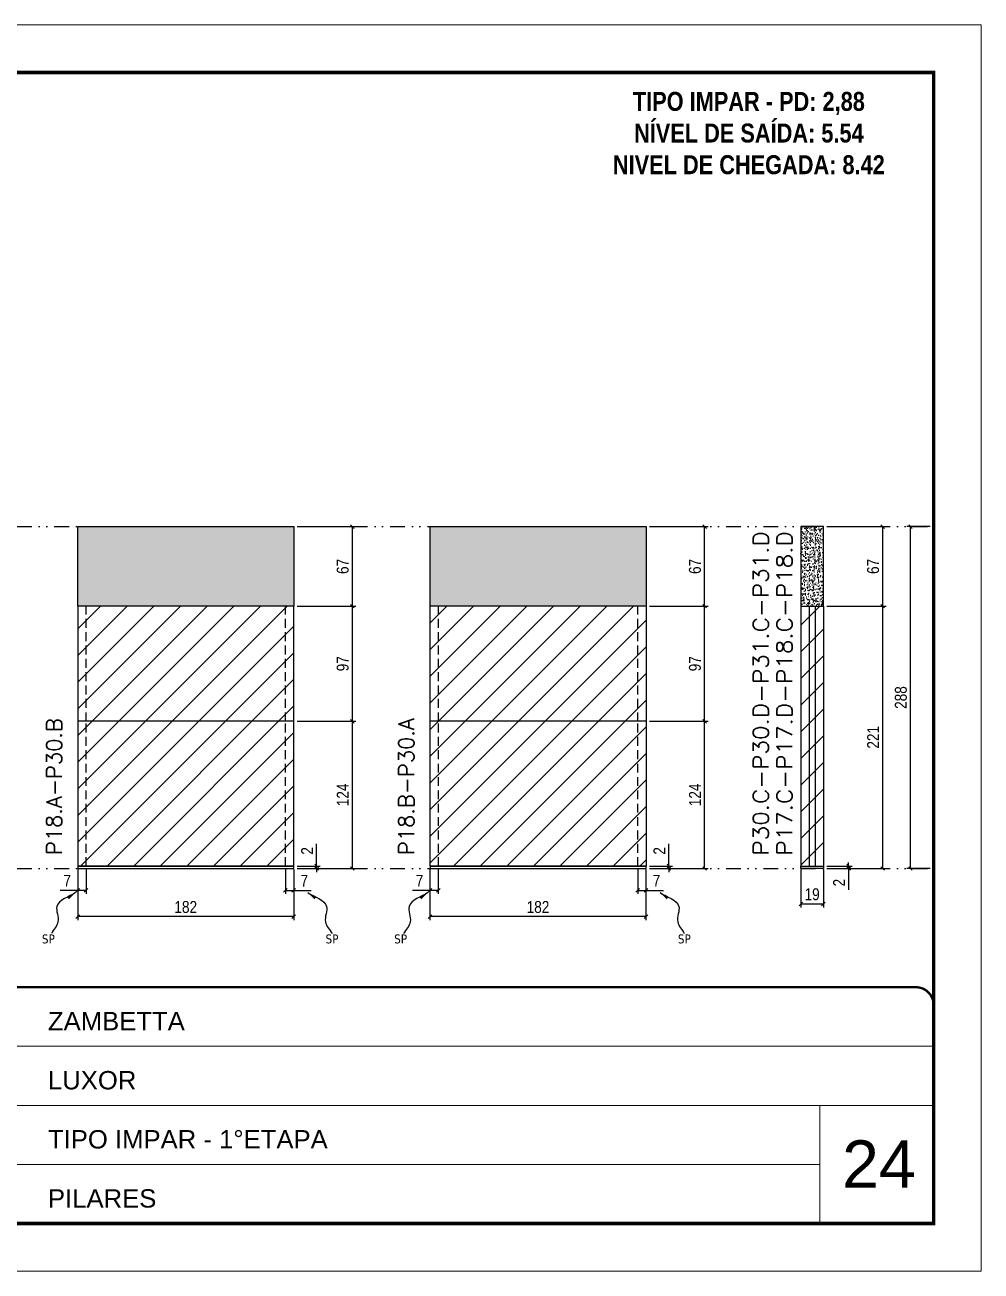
# Model space of a CAD drawing. Extents: x 14400 to 24104, y -21631 to 6985.
# Drawn here: x 19861 to 20667, y 192 to 1242 of the extents above; entities that cross this region are included whole.
import ezdxf

# ---------------------------------------------------------------- set-up
doc = ezdxf.new("R2010")
doc.units = 0
for name, pattern in [('CONTINUO', [0]), ('DASHED', [0.75, 0.5, -0.25]), ('DIVIDE2', [0.625, 0.25, -0.125, 0, -0.125, 0, -0.125]), ('HIDDEN', [0.375, 0.25, -0.125])]:
    doc.linetypes.add(name, pattern=pattern)
for name, color, linetype, lineweight in [('CARIMBO', 255, 'Continuous', 9), ('Folhas', 255, 'Continuous', 9), ('Hachura', 251, 'Continuous', 9), ('SARRAFO DE PRESSAO', 251, 'DASHED', 9), ('Texto Seção', 7, 'Continuous', 15)]:
    doc.layers.add(name, color=color, linetype=linetype, lineweight=lineweight)
for name, color, linetype in [('COTA', 241, 'Continuous'), ('NOMENCLATURA', 7, 'Continuous'), ('Nível', 160, 'Continuous'), ('Painéis', 200, 'Continuous'), ('SARR_2.2x7', 40, 'Continuous'), ('Sarrafo de Pressão', 42, 'HIDDEN'), ('texto', 7, 'Continuous')]:
    doc.layers.add(name, color=color, linetype=linetype)
doc.styles.add('ARIAL', font='arial.ttf')
doc.styles.add('COTA TECNICA', font='techl___.ttf', dxfattribs={"height": 10})
doc.styles.add('COTA TECNICA-50', font='techl___.ttf', dxfattribs={"height": 10})
doc.styles.add('REGUA-120', font='ROMANS.shx', dxfattribs={"height": 15})
doc.styles.add('ROMANC', font='techb___.ttf', dxfattribs={"height": 2.5})
doc.styles.get("Standard").update_dxf_attribs({"font": 'arial.ttf'})
doc.dimstyles.new('COTA PAINEL-50', dxfattribs={"dimtxt": 10, "dimasz": 3, "dimexe": 3, "dimexo": 3, "dimgap": 3, "dimtad": 1, "dimdec": 1, "dimzin": 12, "dimdsep": 46, "dimtxsty": 'COTA TECNICA-50', "dimblk1": 'OBLIQUE', "dimblk2": 'OBLIQUE', "dimsah": 1, "dimcen": 0.9, "dimclrd": 4, "dimclre": 4, "dimclrt": 240, "dimadec": 1, "dimazin": 3, "dimtfac": 1, "dimtdec": 1, "dimtmove": 0, "dimatfit": 3, "dimfxl": 1, "dimtolj": 1, "dimtzin": 12, "dimarcsym": 0})
doc.dimstyles.new('PAINEL', dxfattribs={"dimtxt": 10, "dimasz": 3, "dimexe": 3, "dimexo": 3, "dimgap": 3, "dimtad": 1, "dimdec": 1, "dimzin": 12, "dimdsep": 46, "dimtxsty": 'COTA TECNICA', "dimblk1": 'OBLIQUE', "dimblk2": 'OBLIQUE', "dimsah": 1, "dimcen": 0.9, "dimclrd": 4, "dimclre": 4, "dimclrt": 240, "dimadec": 1, "dimazin": 3, "dimtfac": 1, "dimtdec": 1, "dimtmove": 0, "dimatfit": 3, "dimfxl": 1, "dimtolj": 1, "dimtzin": 12, "dimarcsym": 0})
doc.dimstyles.get("Standard").update_dxf_attribs({"dimtxt": 0.18, "dimasz": 0.18, "dimexe": 0.18, "dimexo": 0.0625, "dimgap": 0.09, "dimtad": 0, "dimtih": 1, "dimtoh": 1, "dimdec": 4, "dimzin": 0, "dimdsep": 46, "dimtxsty": 'Standard', "dimcen": 0.09, "dimadec": 0, "dimazin": 0, "dimtfac": 1, "dimtdec": 4, "dimtofl": 0, "dimtmove": 0, "dimatfit": 3, "dimfxl": 1, "dimtolj": 1, "dimtzin": 0, "dimarcsym": 0})

# ---------------------------------------------------------------- blocks, each defined once
blk = doc.blocks.new('9999999999')
at = {"color": 30, "linetype": 'CONTINUO'}
for p, q in [((98564.6, 34379.6), (99584, 34379.6)), ((98564.6, 34329.8), (99488, 34329.8)), ((99584, 34329.8), (99488, 34329.8)), ((99488, 34329.8), (99488, 34230.2)), ((98564.6, 34280), (99488, 34280))]:
    blk.add_line(p, q, dxfattribs=at)
at = {"color": 30, "linetype": 'CONTINUO', "const_width": 2}
blk.add_lwpolyline([(99584, 34230.2), (99584, 34414.4, 0.414214), (99569, 34429.4), (98229, 34429.4, 0.414214), (98214, 34414.4), (98214, 34245.2, 0.414214), (98229, 34230.2), (99584, 34230.2)], format="xyb", dxfattribs=at)
at = {"layer": 'Folhas'}
blk.add_lwpolyline([(98139, 34190.2), (99624, 34190.2), (99624, 35240.2), (98139, 35240.2)], close=True, dxfattribs=at)
at = {"layer": 'Folhas', "color": 30, "const_width": 3}
blk.add_lwpolyline([(98214, 34230.2), (99584, 34230.2), (99584, 35200.2), (98214, 35200.2)], close=True, dxfattribs=at)
at = {"color": 7, "linetype": 'Continuous', "ltscale": 5, "style": 'ARIAL'}
for s, height, p in [('ZAMBETTA', 15.48, (98837.7, 34393.1)), ('LUXOR', 15.48, (98837.7, 34343.3)), ('TIPO IMPAR - 1°ETAPA', 15.483, (98837.7, 34293.5)), ('PILARES', 15.48, (98837.7, 34243.7))]:
    blk.add_text(s, height=height, dxfattribs=at).set_placement(p)
blk = doc.blocks.new('_Oblique')
at = {"color": 0, "linetype": 'ByBlock', "lineweight": -2}
blk.add_line((-0.5, -0.5), (0.5, 0.5), dxfattribs=at)
blk = doc.blocks.new('*D1098')
at = {"layer": 'COTA', "color": 4, "lineweight": -2, "transparency": 16777216}
for p, q in [((20515.1, 530.1), (20515.1, 498.2)), ((20534.1, 530.1), (20534.1, 498.2)), ((20515.1, 501.2), (20534.1, 501.2))]:
    blk.add_line(p, q, dxfattribs=at)
at = {"layer": 'Defpoints', "color": 0, "transparency": 16777216}
for p in [(20515.1, 533.1), (20534.1, 533.1), (20534.1, 501.2)]:
    blk.add_point(p, dxfattribs=at)
at = {"layer": 'COTA', "color": 4, "lineweight": -2, "transparency": 16777216, "xscale": 3, "yscale": 3, "zscale": 3, "rotation": 180}
blk.add_blockref('_Oblique', (20515.1, 501.2), dxfattribs=at)
at = {"layer": 'COTA', "color": 4, "lineweight": -2, "transparency": 16777216, "xscale": 3, "yscale": 3, "zscale": 3}
blk.add_blockref('_Oblique', (20534.1, 501.2), dxfattribs=at)
at = {"layer": 'COTA', "color": 240, "transparency": 16777216, "insert": (20524.6, 509.3), "char_height": 10, "attachment_point": 5, "style": 'COTA TECNICA'}
blk.add_mtext('\\A1;19', dxfattribs=at)
blk = doc.blocks.new('*D1099')
at = {"layer": 'COTA', "color": 4, "lineweight": -2, "transparency": 16777216}
for p, q in [((20555.3, 533.1), (20555.3, 536.1)), ((20537.1, 533.1), (20558.3, 533.1)), ((20537.1, 531.1), (20558.3, 531.1)), ((20555.3, 533.1), (20555.3, 531.1)), ((20555.3, 531.1), (20555.3, 513))]:
    blk.add_line(p, q, dxfattribs=at)
at = {"layer": 'Defpoints', "color": 0, "transparency": 16777216}
for p in [(20534.1, 533.1), (20534.1, 531.1), (20555.3, 533.1)]:
    blk.add_point(p, dxfattribs=at)
at = {"layer": 'COTA', "color": 4, "lineweight": -2, "transparency": 16777216, "xscale": 3, "yscale": 3, "zscale": 3}
for p, rotation in [((20555.3, 533.1), 270), ((20555.3, 531.1), 90)]:
    blk.add_blockref('_Oblique', p, dxfattribs=dict(at, rotation=rotation))
at = {"layer": 'COTA', "color": 240, "transparency": 16777216, "insert": (20547.3, 519.1), "char_height": 10, "attachment_point": 5, "rotation": 90, "style": 'COTA TECNICA-50'}
blk.add_mtext('\\A1;2', dxfattribs=at)
blk = doc.blocks.new('*D1100')
at = {"layer": 'COTA', "color": 4, "lineweight": -2, "transparency": 16777216}
for p, q in [((20537.1, 752.1), (20587.1, 752.1)), ((20584.1, 531.1), (20584.1, 752.1)), ((20537.1, 531.1), (20587.1, 531.1))]:
    blk.add_line(p, q, dxfattribs=at)
at = {"layer": 'Defpoints', "color": 0, "transparency": 16777216}
for p in [(20534.1, 752.1), (20584.1, 752.1), (20534.1, 531.1)]:
    blk.add_point(p, dxfattribs=at)
at = {"layer": 'COTA', "color": 4, "lineweight": -2, "transparency": 16777216, "xscale": 3, "yscale": 3, "zscale": 3}
for p, rotation in [((20584.1, 752.1), 90), ((20584.1, 531.1), 270)]:
    blk.add_blockref('_Oblique', p, dxfattribs=dict(at, rotation=rotation))
at = {"layer": 'COTA', "color": 240, "transparency": 16777216, "insert": (20576, 641.6), "char_height": 10, "attachment_point": 5, "rotation": 90, "style": 'COTA TECNICA-50'}
blk.add_mtext('\\A1;221', dxfattribs=at)
blk = doc.blocks.new('*D1107')
at = {"layer": 'COTA', "color": 4, "lineweight": -2, "transparency": 16777216}
for p, q in [((20537.1, 819.1), (20587.1, 819.1)), ((20584.1, 752.1), (20584.1, 819.1)), ((20537.1, 752.1), (20587.1, 752.1))]:
    blk.add_line(p, q, dxfattribs=at)
at = {"layer": 'Defpoints', "color": 0, "transparency": 16777216}
for p in [(20534.1, 819.1), (20584.1, 819.1), (20534.1, 752.1)]:
    blk.add_point(p, dxfattribs=at)
at = {"layer": 'COTA', "color": 4, "lineweight": -2, "transparency": 16777216, "xscale": 3, "yscale": 3, "zscale": 3}
for p, rotation in [((20584.1, 819.1), 90), ((20584.1, 752.1), 270)]:
    blk.add_blockref('_Oblique', p, dxfattribs=dict(at, rotation=rotation))
at = {"layer": 'COTA', "color": 240, "transparency": 16777216, "insert": (20576, 785.6), "char_height": 10, "attachment_point": 5, "rotation": 90, "style": 'COTA TECNICA'}
blk.add_mtext('\\A1;67', dxfattribs=at)
blk = doc.blocks.new('*D1108')
at = {"layer": 'COTA', "color": 4, "lineweight": -2, "transparency": 16777216}
for p, q in [((20202.6, 530.1), (20202.6, 487.5)), ((20384.6, 530.1), (20384.6, 487.5)), ((20384.6, 490.5), (20202.6, 490.5))]:
    blk.add_line(p, q, dxfattribs=at)
at = {"layer": 'Defpoints', "color": 0, "transparency": 16777216}
for p in [(20202.6, 533.1), (20384.6, 533.1), (20202.6, 490.5)]:
    blk.add_point(p, dxfattribs=at)
at = {"layer": 'COTA', "color": 4, "lineweight": -2, "transparency": 16777216, "xscale": 3, "yscale": 3, "zscale": 3, "rotation": 180}
blk.add_blockref('_Oblique', (20202.6, 490.5), dxfattribs=at)
at = {"layer": 'COTA', "color": 4, "lineweight": -2, "transparency": 16777216, "xscale": 3, "yscale": 3, "zscale": 3}
blk.add_blockref('_Oblique', (20384.6, 490.5), dxfattribs=at)
at = {"layer": 'COTA', "color": 240, "transparency": 16777216, "insert": (20293.6, 498.6), "char_height": 10, "attachment_point": 5, "style": 'COTA TECNICA'}
blk.add_mtext('\\A1;182', dxfattribs=at)
blk = doc.blocks.new('*D1109')
at = {"layer": 'COTA', "color": 4, "lineweight": -2, "transparency": 16777216}
for p, q in [((20377.6, 530.1), (20377.6, 509.6)), ((20384.6, 528.1), (20384.6, 509.6)), ((20377.6, 512.6), (20384.6, 512.6)), ((20384.6, 512.6), (20399.4, 512.6))]:
    blk.add_line(p, q, dxfattribs=at)
at = {"layer": 'Defpoints', "color": 0, "transparency": 16777216}
for p in [(20377.6, 533.1), (20384.6, 531.1), (20384.6, 512.6)]:
    blk.add_point(p, dxfattribs=at)
at = {"layer": 'COTA', "color": 4, "lineweight": -2, "transparency": 16777216, "xscale": 3, "yscale": 3, "zscale": 3, "rotation": 180}
blk.add_blockref('_Oblique', (20377.6, 512.6), dxfattribs=at)
at = {"layer": 'COTA', "color": 4, "lineweight": -2, "transparency": 16777216, "xscale": 3, "yscale": 3, "zscale": 3}
blk.add_blockref('_Oblique', (20384.6, 512.6), dxfattribs=at)
at = {"layer": 'COTA', "color": 240, "transparency": 16777216, "insert": (20393.5, 520.7), "char_height": 10, "attachment_point": 5, "style": 'COTA TECNICA-50'}
blk.add_mtext('\\A1;7', dxfattribs=at)
blk = doc.blocks.new('*D1110')
at = {"layer": 'COTA', "color": 4, "lineweight": -2, "transparency": 16777216}
for p, q in [((20202.6, 528.1), (20202.6, 509.6)), ((20209.6, 530.1), (20209.6, 509.6)), ((20202.6, 512.6), (20187.9, 512.6)), ((20209.6, 512.6), (20202.6, 512.6))]:
    blk.add_line(p, q, dxfattribs=at)
at = {"layer": 'Defpoints', "color": 0, "transparency": 16777216}
for p in [(20202.6, 531.1), (20209.6, 533.1), (20202.6, 512.6)]:
    blk.add_point(p, dxfattribs=at)
at = {"layer": 'COTA', "color": 4, "lineweight": -2, "transparency": 16777216, "xscale": 3, "yscale": 3, "zscale": 3, "rotation": 180}
blk.add_blockref('_Oblique', (20202.6, 512.6), dxfattribs=at)
at = {"layer": 'COTA', "color": 4, "lineweight": -2, "transparency": 16777216, "xscale": 3, "yscale": 3, "zscale": 3}
blk.add_blockref('_Oblique', (20209.6, 512.6), dxfattribs=at)
at = {"layer": 'COTA', "color": 240, "transparency": 16777216, "insert": (20193.8, 520.7), "char_height": 10, "attachment_point": 5, "style": 'COTA TECNICA-50'}
blk.add_mtext('\\A1;7', dxfattribs=at)
blk = doc.blocks.new('*D1112')
at = {"layer": 'COTA', "color": 4, "linetype": 'ByBlock', "lineweight": -2, "transparency": 16777216}
for p, q in [((20387.6, 655.1), (20437, 655.1)), ((20434, 531.1), (20434, 655.1)), ((20387.6, 531.1), (20437, 531.1))]:
    blk.add_line(p, q, dxfattribs=at)
at = {"layer": 'Defpoints', "color": 0, "linetype": 'ByBlock', "transparency": 16777216}
for p in [(20384.6, 655.1), (20434, 655.1), (20384.6, 531.1)]:
    blk.add_point(p, dxfattribs=at)
at = {"layer": 'COTA', "color": 4, "linetype": 'ByBlock', "lineweight": -2, "transparency": 16777216, "xscale": 3, "yscale": 3, "zscale": 3}
for p, rotation in [((20434, 655.1), 90), ((20434, 531.1), 270)]:
    blk.add_blockref('_Oblique', p, dxfattribs=dict(at, rotation=rotation))
at = {"layer": 'COTA', "color": 240, "linetype": 'ByBlock', "transparency": 16777216, "insert": (20425.9, 593.1), "char_height": 10, "attachment_point": 5, "rotation": 90, "style": 'COTA TECNICA'}
blk.add_mtext('\\A1;124', dxfattribs=at)
blk = doc.blocks.new('*D1111')
at = {"layer": 'COTA', "color": 4, "lineweight": -2, "transparency": 16777216}
for p, q in [((20403.9, 533.1), (20403.9, 551.9)), ((20387.6, 533.1), (20406.9, 533.1)), ((20387.6, 531.1), (20406.9, 531.1)), ((20403.9, 531.1), (20403.9, 533.1)), ((20403.9, 531.1), (20403.9, 528.1))]:
    blk.add_line(p, q, dxfattribs=at)
at = {"layer": 'Defpoints', "color": 0, "transparency": 16777216}
for p in [(20384.6, 533.1), (20384.6, 531.1), (20403.9, 531.1)]:
    blk.add_point(p, dxfattribs=at)
at = {"layer": 'COTA', "color": 4, "lineweight": -2, "transparency": 16777216, "xscale": 3, "yscale": 3, "zscale": 3}
for p, rotation in [((20403.9, 533.1), 270), ((20403.9, 531.1), 90)]:
    blk.add_blockref('_Oblique', p, dxfattribs=dict(at, rotation=rotation))
at = {"layer": 'COTA', "color": 240, "transparency": 16777216, "insert": (20395.9, 545.9), "char_height": 10, "attachment_point": 5, "rotation": 90, "style": 'COTA TECNICA-50'}
blk.add_mtext('\\A1;2', dxfattribs=at)
blk = doc.blocks.new('*D1113')
at = {"layer": 'COTA', "color": 4, "linetype": 'ByBlock', "lineweight": -2, "transparency": 16777216}
for p, q in [((20387.6, 655.1), (20437, 655.1)), ((20434, 531.1), (20434, 655.1)), ((20387.6, 531.1), (20437, 531.1))]:
    blk.add_line(p, q, dxfattribs=at)
at = {"layer": 'Defpoints', "color": 0, "linetype": 'ByBlock', "transparency": 16777216}
for p in [(20384.6, 655.1), (20434, 655.1), (20384.6, 531.1)]:
    blk.add_point(p, dxfattribs=at)
at = {"layer": 'COTA', "color": 4, "linetype": 'ByBlock', "lineweight": -2, "transparency": 16777216, "xscale": 3, "yscale": 3, "zscale": 3}
for p, rotation in [((20434, 655.1), 90), ((20434, 531.1), 270)]:
    blk.add_blockref('_Oblique', p, dxfattribs=dict(at, rotation=rotation))
at = {"layer": 'COTA', "color": 240, "linetype": 'ByBlock', "transparency": 16777216, "insert": (20425.9, 593.1), "char_height": 10, "attachment_point": 5, "rotation": 90, "style": 'COTA TECNICA'}
blk.add_mtext('\\A1;124', dxfattribs=at)
blk = doc.blocks.new('*D1114')
at = {"layer": 'COTA', "color": 4, "lineweight": -2, "transparency": 16777216}
for p, q in [((20387.6, 752.1), (20437, 752.1)), ((20434, 655.1), (20434, 752.1)), ((20387.6, 655.1), (20437, 655.1))]:
    blk.add_line(p, q, dxfattribs=at)
at = {"layer": 'Defpoints', "color": 0, "transparency": 16777216}
for p in [(20384.6, 752.1), (20434, 752.1), (20384.6, 655.1)]:
    blk.add_point(p, dxfattribs=at)
at = {"layer": 'COTA', "color": 4, "lineweight": -2, "transparency": 16777216, "xscale": 3, "yscale": 3, "zscale": 3}
for p, rotation in [((20434, 752.1), 90), ((20434, 655.1), 270)]:
    blk.add_blockref('_Oblique', p, dxfattribs=dict(at, rotation=rotation))
at = {"layer": 'COTA', "color": 240, "transparency": 16777216, "insert": (20425.9, 703.6), "char_height": 10, "attachment_point": 5, "rotation": 90, "style": 'COTA TECNICA'}
blk.add_mtext('\\A1;97', dxfattribs=at)
blk = doc.blocks.new('*D1116')
at = {"layer": 'COTA', "color": 4, "lineweight": -2, "transparency": 16777216}
for p, q in [((19905.8, 530.1), (19905.8, 487.5)), ((20087.8, 530.1), (20087.8, 487.5)), ((20087.8, 490.5), (19905.8, 490.5))]:
    blk.add_line(p, q, dxfattribs=at)
at = {"layer": 'Defpoints', "color": 0, "transparency": 16777216}
for p in [(19905.8, 533.1), (20087.8, 533.1), (19905.8, 490.5)]:
    blk.add_point(p, dxfattribs=at)
at = {"layer": 'COTA', "color": 4, "lineweight": -2, "transparency": 16777216, "xscale": 3, "yscale": 3, "zscale": 3, "rotation": 180}
blk.add_blockref('_Oblique', (19905.8, 490.5), dxfattribs=at)
at = {"layer": 'COTA', "color": 4, "lineweight": -2, "transparency": 16777216, "xscale": 3, "yscale": 3, "zscale": 3}
blk.add_blockref('_Oblique', (20087.8, 490.5), dxfattribs=at)
at = {"layer": 'COTA', "color": 240, "transparency": 16777216, "insert": (19996.8, 498.6), "char_height": 10, "attachment_point": 5, "style": 'COTA TECNICA'}
blk.add_mtext('\\A1;182', dxfattribs=at)
blk = doc.blocks.new('*D1117')
at = {"layer": 'COTA', "color": 4, "lineweight": -2, "transparency": 16777216}
for p, q in [((20080.8, 530.1), (20080.8, 509.6)), ((20087.8, 528.1), (20087.8, 509.6)), ((20080.8, 512.6), (20087.8, 512.6)), ((20087.8, 512.6), (20102.5, 512.6))]:
    blk.add_line(p, q, dxfattribs=at)
at = {"layer": 'Defpoints', "color": 0, "transparency": 16777216}
for p in [(20080.8, 533.1), (20087.8, 531.1), (20087.8, 512.6)]:
    blk.add_point(p, dxfattribs=at)
at = {"layer": 'COTA', "color": 4, "lineweight": -2, "transparency": 16777216, "xscale": 3, "yscale": 3, "zscale": 3, "rotation": 180}
blk.add_blockref('_Oblique', (20080.8, 512.6), dxfattribs=at)
at = {"layer": 'COTA', "color": 4, "lineweight": -2, "transparency": 16777216, "xscale": 3, "yscale": 3, "zscale": 3}
blk.add_blockref('_Oblique', (20087.8, 512.6), dxfattribs=at)
at = {"layer": 'COTA', "color": 240, "transparency": 16777216, "insert": (20096.7, 520.7), "char_height": 10, "attachment_point": 5, "style": 'COTA TECNICA-50'}
blk.add_mtext('\\A1;7', dxfattribs=at)
blk = doc.blocks.new('*D1118')
at = {"layer": 'COTA', "color": 4, "lineweight": -2, "transparency": 16777216}
for p, q in [((19905.8, 528.1), (19905.8, 509.6)), ((19912.8, 530.1), (19912.8, 509.6)), ((19905.8, 512.6), (19891.1, 512.6)), ((19912.8, 512.6), (19905.8, 512.6))]:
    blk.add_line(p, q, dxfattribs=at)
at = {"layer": 'Defpoints', "color": 0, "transparency": 16777216}
for p in [(19905.8, 531.1), (19912.8, 533.1), (19905.8, 512.6)]:
    blk.add_point(p, dxfattribs=at)
at = {"layer": 'COTA', "color": 4, "lineweight": -2, "transparency": 16777216, "xscale": 3, "yscale": 3, "zscale": 3, "rotation": 180}
blk.add_blockref('_Oblique', (19905.8, 512.6), dxfattribs=at)
at = {"layer": 'COTA', "color": 4, "lineweight": -2, "transparency": 16777216, "xscale": 3, "yscale": 3, "zscale": 3}
blk.add_blockref('_Oblique', (19912.8, 512.6), dxfattribs=at)
at = {"layer": 'COTA', "color": 240, "transparency": 16777216, "insert": (19896.9, 520.7), "char_height": 10, "attachment_point": 5, "style": 'COTA TECNICA-50'}
blk.add_mtext('\\A1;7', dxfattribs=at)
blk = doc.blocks.new('*D1119')
at = {"layer": 'COTA', "color": 4, "linetype": 'ByBlock', "lineweight": -2, "transparency": 16777216}
for p, q in [((20090.8, 655.1), (20140.2, 655.1)), ((20137.2, 531.1), (20137.2, 655.1)), ((20090.8, 531.1), (20140.2, 531.1))]:
    blk.add_line(p, q, dxfattribs=at)
at = {"layer": 'Defpoints', "color": 0, "linetype": 'ByBlock', "transparency": 16777216}
for p in [(20087.8, 655.1), (20137.2, 655.1), (20087.8, 531.1)]:
    blk.add_point(p, dxfattribs=at)
at = {"layer": 'COTA', "color": 4, "linetype": 'ByBlock', "lineweight": -2, "transparency": 16777216, "xscale": 3, "yscale": 3, "zscale": 3}
for p, rotation in [((20137.2, 655.1), 90), ((20137.2, 531.1), 270)]:
    blk.add_blockref('_Oblique', p, dxfattribs=dict(at, rotation=rotation))
at = {"layer": 'COTA', "color": 240, "linetype": 'ByBlock', "transparency": 16777216, "insert": (20129.1, 593.1), "char_height": 10, "attachment_point": 5, "rotation": 90, "style": 'COTA TECNICA'}
blk.add_mtext('\\A1;124', dxfattribs=at)
blk = doc.blocks.new('*D1115')
at = {"layer": 'COTA', "color": 4, "lineweight": -2, "transparency": 16777216}
for p, q in [((20107.1, 533.1), (20107.1, 551.9)), ((20090.8, 533.1), (20110.1, 533.1)), ((20090.8, 531.1), (20110.1, 531.1)), ((20107.1, 531.1), (20107.1, 533.1)), ((20107.1, 531.1), (20107.1, 528.1))]:
    blk.add_line(p, q, dxfattribs=at)
at = {"layer": 'Defpoints', "color": 0, "transparency": 16777216}
for p in [(20087.8, 533.1), (20087.8, 531.1), (20107.1, 531.1)]:
    blk.add_point(p, dxfattribs=at)
at = {"layer": 'COTA', "color": 4, "lineweight": -2, "transparency": 16777216, "xscale": 3, "yscale": 3, "zscale": 3}
for p, rotation in [((20107.1, 533.1), 270), ((20107.1, 531.1), 90)]:
    blk.add_blockref('_Oblique', p, dxfattribs=dict(at, rotation=rotation))
at = {"layer": 'COTA', "color": 240, "transparency": 16777216, "insert": (20099.1, 545.9), "char_height": 10, "attachment_point": 5, "rotation": 90, "style": 'COTA TECNICA-50'}
blk.add_mtext('\\A1;2', dxfattribs=at)
blk = doc.blocks.new('*D1120')
at = {"layer": 'COTA', "color": 4, "linetype": 'ByBlock', "lineweight": -2, "transparency": 16777216}
for p, q in [((20090.8, 655.1), (20140.2, 655.1)), ((20137.2, 531.1), (20137.2, 655.1)), ((20090.8, 531.1), (20140.2, 531.1))]:
    blk.add_line(p, q, dxfattribs=at)
at = {"layer": 'Defpoints', "color": 0, "linetype": 'ByBlock', "transparency": 16777216}
for p in [(20087.8, 655.1), (20137.2, 655.1), (20087.8, 531.1)]:
    blk.add_point(p, dxfattribs=at)
at = {"layer": 'COTA', "color": 4, "linetype": 'ByBlock', "lineweight": -2, "transparency": 16777216, "xscale": 3, "yscale": 3, "zscale": 3}
for p, rotation in [((20137.2, 655.1), 90), ((20137.2, 531.1), 270)]:
    blk.add_blockref('_Oblique', p, dxfattribs=dict(at, rotation=rotation))
at = {"layer": 'COTA', "color": 240, "linetype": 'ByBlock', "transparency": 16777216, "insert": (20129.1, 593.1), "char_height": 10, "attachment_point": 5, "rotation": 90, "style": 'COTA TECNICA'}
blk.add_mtext('\\A1;124', dxfattribs=at)
blk = doc.blocks.new('*D1121')
at = {"layer": 'COTA', "color": 4, "lineweight": -2, "transparency": 16777216}
for p, q in [((20090.8, 752.1), (20140.2, 752.1)), ((20137.2, 655.1), (20137.2, 752.1)), ((20090.8, 655.1), (20140.2, 655.1))]:
    blk.add_line(p, q, dxfattribs=at)
at = {"layer": 'Defpoints', "color": 0, "transparency": 16777216}
for p in [(20087.8, 752.1), (20137.2, 752.1), (20087.8, 655.1)]:
    blk.add_point(p, dxfattribs=at)
at = {"layer": 'COTA', "color": 4, "lineweight": -2, "transparency": 16777216, "xscale": 3, "yscale": 3, "zscale": 3}
for p, rotation in [((20137.2, 752.1), 90), ((20137.2, 655.1), 270)]:
    blk.add_blockref('_Oblique', p, dxfattribs=dict(at, rotation=rotation))
at = {"layer": 'COTA', "color": 240, "transparency": 16777216, "insert": (20129.1, 703.6), "char_height": 10, "attachment_point": 5, "rotation": 90, "style": 'COTA TECNICA'}
blk.add_mtext('\\A1;97', dxfattribs=at)
blk = doc.blocks.new('*D1985')
at = {"layer": 'COTA', "color": 4, "lineweight": -2, "transparency": 16777216}
for p, q in [((20624, 819.1), (20604.5, 819.1)), ((20607.5, 531.1), (20607.5, 819.1)), ((20624, 531.1), (20604.5, 531.1))]:
    blk.add_line(p, q, dxfattribs=at)
at = {"layer": 'Defpoints', "color": 0, "transparency": 16777216}
for p in [(20607.5, 819.1), (20627, 819.1), (20627, 531.1)]:
    blk.add_point(p, dxfattribs=at)
at = {"layer": 'COTA', "color": 4, "lineweight": -2, "transparency": 16777216, "xscale": 3, "yscale": 3, "zscale": 3}
for p, rotation in [((20607.5, 819.1), 90), ((20607.5, 531.1), 270)]:
    blk.add_blockref('_Oblique', p, dxfattribs=dict(at, rotation=rotation))
at = {"layer": 'COTA', "color": 240, "transparency": 16777216, "insert": (20599.4, 675.1), "char_height": 10, "attachment_point": 5, "rotation": 90, "style": 'COTA TECNICA'}
blk.add_mtext('\\A1;288', dxfattribs=at)
blk = doc.blocks.new('*D1988')
at = {"layer": 'COTA', "color": 4, "lineweight": -2, "transparency": 16777216}
for p, q in [((20090.8, 819.1), (20140.2, 819.1)), ((20137.2, 752.1), (20137.2, 819.1)), ((20090.8, 752.1), (20140.2, 752.1))]:
    blk.add_line(p, q, dxfattribs=at)
at = {"layer": 'Defpoints', "color": 0, "transparency": 16777216}
for p in [(20087.8, 819.1), (20137.2, 819.1), (20087.8, 752.1)]:
    blk.add_point(p, dxfattribs=at)
at = {"layer": 'COTA', "color": 4, "lineweight": -2, "transparency": 16777216, "xscale": 3, "yscale": 3, "zscale": 3}
for p, rotation in [((20137.2, 819.1), 90), ((20137.2, 752.1), 270)]:
    blk.add_blockref('_Oblique', p, dxfattribs=dict(at, rotation=rotation))
at = {"layer": 'COTA', "color": 240, "transparency": 16777216, "insert": (20129.1, 785.6), "char_height": 10, "attachment_point": 5, "rotation": 90, "style": 'COTA TECNICA'}
blk.add_mtext('\\A1;67', dxfattribs=at)
blk = doc.blocks.new('*D1989')
at = {"layer": 'COTA', "color": 4, "lineweight": -2, "transparency": 16777216}
for p, q in [((20387.6, 819.1), (20437, 819.1)), ((20434, 752.1), (20434, 819.1)), ((20387.6, 752.1), (20437, 752.1))]:
    blk.add_line(p, q, dxfattribs=at)
at = {"layer": 'Defpoints', "color": 0, "transparency": 16777216}
for p in [(20384.6, 819.1), (20434, 819.1), (20384.6, 752.1)]:
    blk.add_point(p, dxfattribs=at)
at = {"layer": 'COTA', "color": 4, "lineweight": -2, "transparency": 16777216, "xscale": 3, "yscale": 3, "zscale": 3}
for p, rotation in [((20434, 819.1), 90), ((20434, 752.1), 270)]:
    blk.add_blockref('_Oblique', p, dxfattribs=dict(at, rotation=rotation))
at = {"layer": 'COTA', "color": 240, "transparency": 16777216, "insert": (20425.9, 785.6), "char_height": 10, "attachment_point": 5, "rotation": 90, "style": 'COTA TECNICA'}
blk.add_mtext('\\A1;67', dxfattribs=at)

msp = doc.modelspace()

# ---------------------------------------------------------------- hatches: boundary and pattern name
at = {"layer": 'COTA'}
h = msp.add_hatch(dxfattribs=at)
h.set_pattern_fill('AR-CONC', color=256, scale=0.03)
h.set_pattern_definition([(50, (596.66, 0), (5.4655401, -0.4781726), [0.5715, -6.2865]), (355, (596.66, 0), (-1.0573026, 5.7317054), [0.4572, -5.0292175]), (100.451445, (597.1153, -0.04), (4.4082374, 5.2535326), [0.4857003, -5.3427073]), (46.1842, (596.66, 1.524), (8.1323712, -1.2612698), [0.85725, -9.42975]), (96.635558, (597.3375, 1.419), (7.122124, 7.4227837), [0.7285507, -8.0140682]), (351.18415, (596.66, 1.524), (7.122124, 7.4227837), [0.685799, -7.543792]), (21, (597.422, 1.143), (4.5484317, -3.0679559), [0.5715, -6.2865]), (326, (597.422, 1.143), (1.8540609, 5.525639), [0.4572, -5.0292]), (71.451445, (597.801, 0.8873), (6.4024926, 2.457683), [0.4857003, -5.3426981]), (37.5, (596.6598, 0), (0.0926581, 2.53665117), [0, -4.96824, 0, -5.1054, 0, -5.04825]), (7.5, (596.6598, 0), (2.00458988, 3.00541724), [0, -2.91084, 0, -4.85394, 0, -1.92405]), (327.5, (594.9606, 0), (4.06771786, -0.17186232), [0, -1.905, 0, -5.9436, 0, -7.8867]), (317.5, (594.1986, 0), (4.44387544, 0.7627947), [0, -2.4765, 0, -3.94716, 0, -5.6007])])
h.paths.add_polyline_path([(20087.81, 819.13), (19905.81, 819.13), (19905.81, 752.13), (20087.81, 752.13)])
h = msp.add_hatch(dxfattribs=at)
h.set_pattern_fill('AR-CONC', color=256, scale=0.03)
h.set_pattern_definition([(50, (893.504, -3e-11), (5.4655401, -0.4781726), [0.5715, -6.2865]), (355, (893.504, -3e-11), (-1.0573026, 5.7317054), [0.4572, -5.0292175]), (100.451445, (893.9594, -0.04), (4.4082374, 5.2535326), [0.4857003, -5.3427073]), (46.1842, (893.504, 1.524), (8.1323712, -1.2612698), [0.85725, -9.42975]), (96.635558, (894.182, 1.419), (7.122124, 7.4227837), [0.7285507, -8.0140682]), (351.18415, (893.504, 1.524), (7.122124, 7.4227837), [0.685799, -7.543792]), (21, (894.266, 1.143), (4.5484317, -3.0679559), [0.5715, -6.2865]), (326, (894.266, 1.143), (1.8540609, 5.525639), [0.4572, -5.0292]), (71.451445, (894.645, 0.8873), (6.4024926, 2.457683), [0.4857003, -5.3426981]), (37.5, (893.504, -3e-11), (0.0926581, 2.53665117), [0, -4.96824, 0, -5.1054, 0, -5.04825]), (7.5, (893.504, -3e-11), (2.00458988, 3.00541724), [0, -2.91084, 0, -4.85394, 0, -1.92405]), (327.5, (891.8047, -3e-11), (4.06771786, -0.17186232), [0, -1.905, 0, -5.9436, 0, -7.8867]), (317.5, (891.0427, -3e-11), (4.44387544, 0.7627947), [0, -2.4765, 0, -3.94716, 0, -5.6007])])
h.paths.add_polyline_path([(20384.65, 819.13), (20202.65, 819.13), (20202.65, 752.13), (20384.65, 752.13)])
h = msp.add_hatch(dxfattribs=at)
h.set_pattern_fill('AR-CONC', color=256, scale=0.03)
h.set_pattern_definition([(50, (1772.014, -3473.7253), (5.4655401, -0.4781726), [0.5715, -6.2865]), (355, (1772.014, -3473.7253), (-1.0573026, 5.7317054), [0.4572, -5.0292175]), (100.451445, (1772.4693, -3473.765), (4.4082374, 5.2535326), [0.4857003, -5.3427073]), (46.1842, (1772.014, -3472.201), (8.1323712, -1.2612698), [0.85725, -9.42975]), (96.635558, (1772.6916, -3472.3064), (7.122124, 7.4227837), [0.7285507, -8.0140682]), (351.18415, (1772.014, -3472.201), (7.122124, 7.4227837), [0.685799, -7.543792]), (21, (1772.776, -3472.5823), (4.5484317, -3.0679559), [0.5715, -6.2865]), (326, (1772.776, -3472.5823), (1.8540609, 5.525639), [0.4572, -5.0292]), (71.451445, (1773.155, -3472.838), (6.4024926, 2.457683), [0.4857003, -5.3426981]), (37.5, (1772.0139, -3473.7253), (0.0926581, 2.53665117), [0, -4.96824, 0, -5.1054, 0, -5.04825]), (7.5, (1772.014, -3473.7253), (2.00458988, 3.00541724), [0, -2.91084, 0, -4.85394, 0, -1.92405]), (327.5, (1770.3146, -3473.7253), (4.06771786, -0.17186232), [0, -1.905, 0, -5.9436, 0, -7.8867]), (317.5, (1769.5526, -3473.7253), (4.44387544, 0.7627947), [0, -2.4765, 0, -3.94716, 0, -5.6007])])
h.paths.add_polyline_path([(20534.07, 819.13), (20515.07, 819.13), (20515.07, 752.13), (20534.07, 752.13)])
at = {"layer": 'Hachura', "linetype": 'ByBlock'}
h = msp.add_hatch(dxfattribs=at)
h.set_pattern_fill('ANSI31', color=256, scale=5)
h.paths.add_polyline_path([(19491.15, 752.13), (19309.15, 752.13), (19309.15, 655.13), (19491.15, 655.13)])
h.paths.add_polyline_path([(19491.15, 655.13), (19309.15, 655.13), (19309.15, 533.13), (19491.15, 533.13)])
h.paths.add_polyline_path([(19788.16, 655.13), (19606.16, 655.13), (19606.16, 533.13), (19788.16, 533.13)])
h.paths.add_polyline_path([(19788.16, 752.13), (19606.16, 752.13), (19606.16, 655.13), (19788.16, 655.13)])
h.paths.add_polyline_path([(20087.81, 752.13), (19905.81, 752.13), (19905.81, 655.13), (20087.81, 655.13)])
h.paths.add_polyline_path([(20087.81, 655.13), (19905.81, 655.13), (19905.81, 533.13), (20087.81, 533.13)])
h.paths.add_polyline_path([(20384.65, 655.13), (20202.65, 655.13), (20202.65, 533.13), (20384.65, 533.13)])
h.paths.add_polyline_path([(20384.65, 752.13), (20202.65, 752.13), (20202.65, 655.13), (20384.65, 655.13)])
h = msp.add_hatch(dxfattribs=at)
h.set_pattern_fill('ANSI31', color=256, scale=5)
h.paths.add_polyline_path([(20534.07, 752.13), (20515.07, 752.13), (20515.07, 533.13), (20534.07, 533.13)])

# ---------------------------------------------------------------- linework, layer by layer
at = {"layer": 'COTA'}
for p, q in [((19905.81, 752.13), (19905.81, 819.13)), ((19905.81, 819.13), (20087.81, 819.13)), ((20087.81, 819.13), (20087.81, 752.13)), ((20202.65, 752.13), (20202.65, 819.13)), ((20202.65, 819.13), (20384.65, 819.13)), ((20384.65, 819.13), (20384.65, 752.13))]:
    msp.add_line(p, q, dxfattribs=at)
msp.add_lwpolyline([(20515.07, 752.13), (20534.07, 752.13), (20534.07, 819.13), (20515.07, 819.13)], close=True, dxfattribs=at)
at = {"layer": 'Nível', "color": 4, "linetype": 'DIVIDE2', "ltscale": 50}
for p, q in [((19256.97, 819.13), (20626.97, 819.13)), ((19256.97, 531.13), (20626.97, 531.13))]:
    msp.add_line(p, q, dxfattribs=at)
at = {"layer": 'Painéis'}
for p, q in [((19905.81, 752.13), (19905.81, 533.13)), ((20087.81, 752.13), (19905.81, 752.13)), ((20087.81, 533.13), (20087.81, 752.13)), ((20202.65, 533.13), (20202.65, 752.13)), ((20384.65, 752.13), (20202.65, 752.13)), ((20384.65, 752.13), (20384.65, 533.13)), ((20515.07, 752.13), (20515.07, 533.13)), ((20515.07, 752.13), (20534.07, 752.13)), ((20534.07, 752.13), (20534.07, 533.13)), ((20087.81, 655.13), (19905.81, 655.13)), ((20384.65, 655.13), (20202.65, 655.13)), ((19905.81, 533.13), (20087.81, 533.13)), ((20202.65, 533.13), (20384.65, 533.13)), ((20515.07, 533.13), (20534.07, 533.13)), ((20515.07, 531.13), (20515.07, 533.13)), ((20534.07, 531.13), (20515.07, 531.13)), ((20534.07, 533.13), (20534.07, 531.13))]:
    msp.add_line(p, q, dxfattribs=at)
for points in [[(20087.81, 533.13), (19905.81, 533.13), (19905.81, 531.13), (20087.81, 531.13)], [(20384.65, 533.13), (20202.65, 533.13), (20202.65, 531.13), (20384.65, 531.13)]]:
    msp.add_lwpolyline(points, close=True, dxfattribs=at)
at = {"layer": 'SARR_2.2x7'}
for p, q in [((20522.07, 752.13), (20522.07, 533.13)), ((20527.07, 752.13), (20527.07, 533.13))]:
    msp.add_line(p, q, dxfattribs=at)
at = {"layer": 'Sarrafo de Pressão', "ltscale": 30}
for p, q in [((19912.81, 655.13), (19912.81, 752.13)), ((20080.81, 655.13), (20080.81, 752.13)), ((20209.65, 655.13), (20209.65, 752.13)), ((20377.65, 655.13), (20377.65, 752.13)), ((19912.81, 533.13), (19912.81, 655.13)), ((20080.81, 533.13), (20080.81, 655.13)), ((20209.65, 533.13), (20209.65, 655.13)), ((20377.65, 533.13), (20377.65, 655.13))]:
    msp.add_line(p, q, dxfattribs=at)

# ---------------------------------------------------------------- block references
at = {"layer": 'SARRAFO DE PRESSAO', "color": 6, "linetype": 'ByBlock'}
msp.add_blockref('9999999999', (-78957.01, -33998.35), dxfattribs=at)

# ---------------------------------------------------------------- texts
at = {"layer": 'CARIMBO', "style": 'ARIAL'}
msp.add_text('24', height=40, dxfattribs=at).set_placement((20549.83, 262))
at = {"layer": 'NOMENCLATURA', "color": 2, "insert": (20471.29, 1185.44), "char_height": 16, "attachment_point": 2, "style": 'ROMANC'}
msp.add_mtext_dynamic_manual_height_columns('TIPO IMPAR - PD: 2,88\\PNÍVEL DE SAÍDA: 5.54\\PNIVEL DE CHEGADA: 8.42', width=432.3511, gutter_width=1, heights=[0], dxfattribs=at)
at = {"layer": 'texto', "color": 0, "char_height": 7.5, "attachment_point": 5}
for insert in [(19881.03, 471.64), (20120.05, 471.64), (20177.87, 471.64), (20416.9, 471.64)]:
    msp.add_mtext('{\\fTahoma|b0|i0|c0|p34;\\C4;SP}', dxfattribs=dict(at, insert=insert))
at = {"layer": 'Texto Seção', "style": 'REGUA-120', "width": 1.1}
for s, p in [('P30.C-P30.D-P31.C-P31.D', (20487.82, 541.9)), ('P17.C-P17.D-P18.C-P18.D', (20507.82, 541.9))]:
    msp.add_text(s, height=13, rotation=90, dxfattribs=at).set_placement(p)
at = {"layer": 'Texto Seção', "char_height": 13, "width": 285.3299, "attachment_point": 7, "rotation": 90, "style": 'REGUA-120'}
for s, insert in [('\\pt26;P18.A-P30.B', (19892.33, 542.39)), ('\\pt26;P18.B-P30.A', (20189.18, 542.39))]:
    msp.add_mtext(s, dxfattribs=dict(at, insert=insert))

# ---------------------------------------------------------------- dimensions: what is measured, and where the dimension line sits
at = {"layer": 'COTA'}
for base, p1, p2, angle, dimstyle, picture, middle in [((20137.17, 819.13), (20087.81, 752.13), (20087.81, 819.13), 90, 'PAINEL', '*D1988', (20129.07, 785.63)), ((20434.02, 819.13), (20384.65, 752.13), (20384.65, 819.13), 90, 'PAINEL', '*D1989', (20425.91, 785.63)), ((20584.06, 819.13), (20534.07, 752.13), (20534.07, 819.13), 90, 'PAINEL', '*D1107', (20575.95, 785.63)), ((20607.51, 819.13), (20626.97, 531.13), (20626.97, 819.13), 90, 'PAINEL', '*D1985', (20599.42, 675.13)), ((20137.17, 752.13), (20087.81, 655.13), (20087.81, 752.13), 90, 'PAINEL', '*D1121', (20129.07, 703.63)), ((20434.02, 752.13), (20384.65, 655.13), (20384.65, 752.13), 90, 'PAINEL', '*D1114', (20425.91, 703.63)), ((20584.06, 752.13), (20534.07, 531.13), (20534.07, 752.13), 90, 'COTA PAINEL-50', '*D1100', (20576, 641.63)), ((19905.81, 512.62), (19912.81, 533.13), (19905.81, 531.13), 180, 'COTA PAINEL-50', '*D1118', (19896.94, 520.7)), ((20202.65, 512.62), (20209.65, 533.13), (20202.65, 531.13), 180, 'COTA PAINEL-50', '*D1110', (20193.78, 520.7))]:
    dim = msp.add_linear_dim(base=base, p1=p1, p2=p2, angle=angle, dimstyle=dimstyle, dxfattribs=at)
    dim.commit()
    dim.dimension.update_dxf_attribs({"geometry": picture, "text_midpoint": middle})
at = {"layer": 'COTA', "linetype": 'ByBlock'}
for p1, p2, picture, middle in [((20087.81, 531.13), (20087.81, 655.13), '*D1119', (20129.1, 593.13)), ((20087.81, 531.13), (20087.81, 655.13), '*D1120', (20129.1, 593.13)), ((20384.65, 531.13), (20384.65, 655.13), '*D1112', (20425.94, 593.13)), ((20384.65, 531.13), (20384.65, 655.13), '*D1113', (20425.94, 593.13))]:
    dim = msp.add_aligned_dim(p1=p1, p2=p2, distance=-49.37, dimstyle='PAINEL', dxfattribs=at)
    dim.commit()
    dim.dimension.update_dxf_attribs({"geometry": picture, "text_midpoint": middle})
at = {"layer": 'COTA'}
for base, p1, p2, picture, middle in [((20107.06, 531.13), (20087.81, 533.13), (20087.81, 531.13), '*D1115', (20107.06, 545.88)), ((20403.91, 531.13), (20384.65, 533.13), (20384.65, 531.13), '*D1111', (20403.91, 545.88)), ((20555.26, 533.13), (20534.07, 531.13), (20534.07, 533.13), '*D1099', (20555.26, 519.08))]:
    dim = msp.add_linear_dim(base=base, p1=p1, p2=p2, angle=90, dimstyle='COTA PAINEL-50', dxfattribs=at)
    dim.commit()
    dim.dimension.update_dxf_attribs({"geometry": picture, "text_midpoint": middle, "dimtype": 160})
for base, p1, p2, picture, middle in [((19905.81, 490.46), (20087.81, 533.13), (19905.81, 533.13), '*D1116', (19996.81, 498.55)), ((20202.65, 490.46), (20384.65, 533.13), (20202.65, 533.13), '*D1108', (20293.65, 498.55))]:
    dim = msp.add_linear_dim(base=base, p1=p1, p2=p2, angle=180, dimstyle='PAINEL', override={"dimarcsym": 2}, dxfattribs=at)
    dim.commit()
    dim.dimension.update_dxf_attribs({"geometry": picture, "text_midpoint": middle})
for base, p1, p2, picture, middle in [((20087.81, 512.62), (20080.81, 533.13), (20087.81, 531.13), '*D1117', (20096.67, 520.7)), ((20384.65, 512.62), (20377.65, 533.13), (20384.65, 531.13), '*D1109', (20393.51, 520.7))]:
    dim = msp.add_linear_dim(base=base, p1=p1, p2=p2, dimstyle='COTA PAINEL-50', dxfattribs=at)
    dim.commit()
    dim.dimension.update_dxf_attribs({"geometry": picture, "text_midpoint": middle})
dim = msp.add_linear_dim(base=(20534.07, 501.24), p1=(20515.07, 533.13), p2=(20534.07, 533.13), dimstyle='PAINEL', override={"dimarcsym": 2}, dxfattribs=at)
dim.commit()
dim.dimension.update_dxf_attribs({"geometry": '*D1098', "text_midpoint": (20524.57, 509.33)})

# ---------------------------------------------------------------- leaders
at = {"layer": 'COTA', "path_type": 1}
for points in [[(19903.98, 510.95), (19888.19, 499.12), (19889.12, 486.11), (19883.56, 476.33)], [(20099.63, 510.95), (20115.42, 499.12), (20114.49, 486.11), (20120.05, 476.33)], [(20200.82, 510.95), (20185.04, 499.12), (20185.96, 486.11), (20180.41, 476.33)], [(20396.48, 510.95), (20412.26, 499.12), (20411.34, 486.11), (20416.89, 476.33)]]:
    msp.add_leader(points, dimstyle='Standard', override={"dimasz": 8}, dxfattribs=at)

doc.saveas('drawing.dxf')
